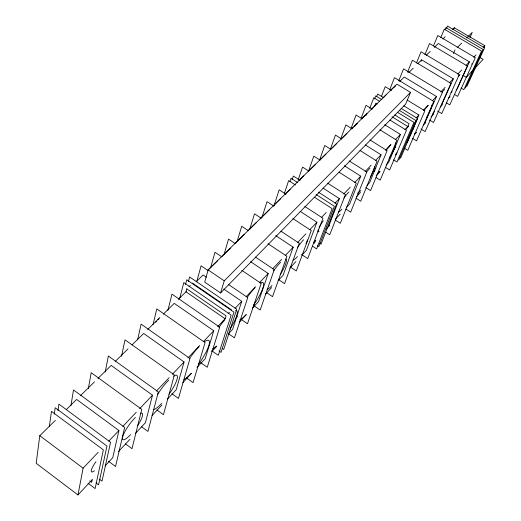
<?xml version="1.0" encoding="UTF-8"?>
<svg xmlns="http://www.w3.org/2000/svg" width="521" height="521" viewBox="0 0 521 521"><rect width="100%" height="100%" fill="white"/><g stroke="black" fill="none" stroke-linecap="round" stroke-linejoin="round"><path stroke-width="0.78" d="M55.33 420.388L39.791 435.686L36.19 463.293L77.968 494.95L92.328 479.574M49.332 426.595L51.475 411.362L103.366 449.864L95.128 488.581L87.997 483.208M54.275 414.156L55.206 407.735L106.974 446.061L98.586 484.836L96.001 482.895M57.955 410.561L58.906 404.127L110.556 442.283L102.025 481.124L99.439 479.183M70.915 405.768L73.494 389.942L124.649 427.415L115.551 466.484L108.42 461.176M88.342 388.614L91.201 372.71L141.764 409.369L132.002 448.692L125.502 443.905M77.968 494.95L83.099 468.171L98.215 452.28M105.235 371.981L108.361 356.012L158.338 391.89L147.951 431.427L141.438 426.679M92.152 479.763L91.611 482.361L89.677 480.903M121.517 356.331L124.994 339.829L174.405 374.951L163.438 414.677L156.899 409.962M137.59 339.894L141.126 324.134L189.97 358.533L178.462 398.422L171.91 393.726M66.265 409.63L76.626 399.431L118.925 430.496L112.757 457.692L105.027 465.969M153.024 324.694L156.775 308.907L205.072 342.61L193.063 382.629L186.485 377.959M167.899 310.418L171.969 294.124L219.725 327.155L207.247 367.279L200.644 362.636M97.935 378.461L111.181 365.429L152.51 395.165L145.444 422.687L135.467 433.368M179.784 298.136L183.809 282.61L231.142 315.12L218.306 355.315L211.663 350.672M185.509 284.427L186.726 279.77L233.955 312.151L221.034 352.365L219.048 350.978M188.394 281.607L189.624 276.951L236.749 309.207L223.743 349.435L222.421 348.51M196.827 281.366L201.06 265.821L208.4 270.816M208.133 269.898L204.701 282.115L220.591 292.971L405.67 104.122L410.515 92.386L396.917 84.122L208.133 269.898L224.238 280.845L220.591 292.971M210.595 267.814L214.991 252.268L221.685 256.781M132.06 344.876L143.659 333.46L184.063 361.984L176.209 389.741L167.417 399.151M223.991 254.632L228.537 239.087L235.258 243.587M237.029 241.803L241.718 226.27L248.465 230.751M163.288 314.15L174.248 303.359L213.753 330.75L205.222 358.669L197.01 367.461M249.715 229.312L254.535 213.792L261.314 218.26M262.076 217.153L267.019 201.653L273.831 206.108M223.763 289.038L241.751 301.301L232.626 329.324L228.237 334.02M273.955 205.782L279.171 189.826L285.912 194.203M284.375 193.486L288.667 180.585L295.453 184.968M289.995 181.341L291.011 178.306L297.784 182.676M292.066 179.83L293.343 176.039L300.103 180.39M298.149 179.953L302.545 167.085L308.679 171.012M250.634 261.711L268.198 273.492L258.546 301.555L252.483 308.054M308.523 171.253L313.792 156.144L319.959 160.064M319.406 160.546L324.759 145.476L330.861 149.332M275.707 235.616L293.212 247.182L283.111 275.251L278.201 280.513M330.288 149.351L335.452 135.069L341.594 138.925M340.832 138.664L345.885 124.916L352.072 128.778M350.952 128.72L356.071 115.011L362.193 118.808M300.116 211.324L316.905 222.259L306.42 250.288L301.978 255.043M361.125 118.241L366.016 105.333L372.183 109.136M314.378 243.379L315.413 240.663M366.354 115.232L366.934 113.728L361.789 118.788M369.734 108.361L373.798 97.759L379.334 101.152M374.56 98.918L375.726 95.89L381.939 99.693M376.761 96.294L377.64 94.027L383.84 97.818M374.671 106.108L375.778 103.243L377.139 104.083M328.562 226.576L339.386 198.612L322.994 188.081M381.392 96.47L385.208 86.662L391.362 90.413M389.734 89.677L394.475 77.642L433.759 101.452L416.553 140.833L412.43 138.293M344.361 165.763L360.747 176.15L349.63 204.017L346.302 207.579M398.747 80.82L403.534 68.831L442.446 92.289L425.136 131.553L420.975 128.993M407.565 72.165L412.385 60.215L450.939 83.334L433.531 122.468L429.408 119.947M416.494 62.95L421.046 51.794L459.242 74.575L441.749 113.578L437.581 111.051M365.358 144.949L381.066 154.776L369.689 182.532L366.979 185.43M421.046 61.348L421.652 59.869L453.303 78.801L441.235 105.906M424.928 54.672L429.512 43.556L467.357 66.017L449.786 104.884L446.347 102.806M433.492 45.828L437.796 35.493L475.302 57.642L457.653 96.372L454.182 94.281M440.831 37.421L444.296 29.169L481.528 51.071L463.833 89.69L461.072 88.036M384.7 124.708L400.415 134.425L388.822 162.038L386.087 164.968M444.96 29.853L445.904 27.606L483.071 49.443L465.357 88.036M446.556 28.297L447.5 26.05L484.602 47.828L466.881 86.388M453.641 29.254L454.279 27.756L484.81 45.659L483.814 47.828M398.799 160.045L415.758 120.429L399.19 110.276M407.09 142.48L418.864 115.024L403.808 105.822M453.407 53.552L455.009 49.866M424.543 123.79L436.474 96.502L404.237 77.01L399.679 81.497M469.975 37.492L472.241 32.374L466.686 38.013M434.299 47.424L438.317 43.464L469.395 61.869L457.223 88.785L456.122 89.97M118.3 451.759L129.931 439.301M152.034 415.628L161.92 405.038M182.78 382.707L191.533 373.323M211.8 351.623L216.729 346.341M239.243 322.232L246.413 314.554M265.645 293.955L271.649 287.527M289.774 268.12L295.876 261.581M313.616 242.584L315.83 240.214M326.348 228.947L329.669 225.391M335.211 219.452L340.206 214.111M356.677 196.469L360.473 192.399M376.253 175.505L380.076 171.409M395.465 154.926L396.572 153.741M414.723 134.301L416.357 132.549M423.449 124.955L425.618 122.637M431.004 116.867L433.693 113.982M440.16 107.059L442.342 104.728M448.405 98.235L450.059 96.463M228.302 313.518L229.422 312.339M108.85 441.092L118.925 430.496M122.845 426.373L136.274 412.241M139.635 408.711L152.51 395.165M156.385 391.095L169.117 377.705M172.438 374.208L184.063 361.984M187.983 357.862L199.745 345.482M203.672 341.359L213.753 330.75M217.674 326.628L225.515 318.383M235.036 308.373L241.751 301.301M246.159 296.67L255.524 286.817M259.38 282.76L268.198 273.492M272.639 268.816L281.535 259.458M285.43 255.368L293.212 247.182M297.615 242.545L305.886 233.851M309.741 229.794L316.905 222.259M321.294 217.641L326.231 212.451M335.003 203.223L339.386 198.612M343.769 194.001L350.34 187.091M354.723 182.48L360.747 176.15M365.136 171.526L371.18 165.177M375.569 160.553L381.066 154.776M385.488 150.126L391.017 144.31M395.439 139.661L400.415 134.425M404.882 129.722L408.236 126.193M416.064 117.961L418.864 115.024M423.267 110.393L428.216 105.183M432.619 100.553L436.474 96.502M440.812 91.93L445.155 87.365M449.499 82.8L453.303 78.801M457.738 74.132L461.626 70.042M466.067 65.372L469.395 61.869M473.797 57.238L475.999 54.92M483.156 47.398L484.81 45.659M457.236 47.606L461.684 43.093M224.238 280.845L410.515 92.386M189.084 286.583L190.243 285.443M80.657 395.465L94.477 381.867M115.239 361.431L128.003 348.875M147.704 329.487L159.823 317.556M178.293 299.38L186.368 291.428M196.183 281.77L203.105 274.958L206.44 277.231M207.749 270.386L217.615 260.682M221.672 256.684L230.373 248.12M234.964 243.607L244.141 234.574M248.152 230.621L256.182 222.721M260.734 218.24L269.266 209.846M273.251 205.925L280.643 198.644M285.176 194.19L290.269 189.175M299.334 180.253L303.86 175.798M308.386 171.344L315.179 164.662M319.705 160.208L325.931 154.079M331.037 149.052L336.709 143.47M341.248 139.003L346.927 133.415M352.072 128.348L353.212 127.228M354.358 126.102L357.217 123.288M371.558 109.169L375.029 105.756M383.124 97.792L386.015 94.946M390.568 90.459L395.693 85.418M408.731 72.588L413.225 68.166M417.725 63.738L421.652 59.869M426.25 55.343L430.274 51.384M442.883 38.977L445.162 36.737M452.573 29.443L454.279 27.756M480.362 57.727L483.143 59.361L466.334 77.323L462.856 75.258M407.083 99.993L424.862 110.83L407.78 150.335L404.374 148.218M401.066 108.368L417.601 118.488L400.61 158.084L399.242 157.231M397.315 112.191L413.915 122.376L396.982 162.011L393.537 159.862M394.814 114.946L409.096 123.724L407.897 126.557L391.974 116.756M389.995 120.117L406.439 130.257L389.617 169.983L385.527 167.41M379.881 129.775L396.891 140.325L380.213 180.149L376.09 177.544M369.936 139.921L387.11 150.641L370.594 190.562L365.814 187.521M360.024 150.497L377.087 161.21L360.74 201.217L355.999 198.188M349.174 160.904L366.81 172.047L350.653 212.138L345.866 209.058M339.145 172.269L356.273 183.164L340.311 223.32L335.557 220.24M327.748 183.223L345.462 194.561L329.715 234.782L325.671 232.145M318.357 192.145L336.605 203.9L321.047 244.16L319.692 243.268M316.078 194.47L334.365 206.264L318.852 246.537L317.517 245.658M314.463 197.244L332.111 208.641L316.651 248.921L312.62 246.27M304.778 206.453L322.981 218.273L307.716 258.585L301.626 254.561M292.9 218.579L311.284 230.601L296.293 270.946L290.236 266.915M280.975 231.213L299.275 243.268L284.57 283.632L278.546 279.595M268.035 243.743L286.928 256.286L272.535 296.651L266.544 292.6M255.42 257.074L274.241 269.663L260.174 310.015L254.131 305.899M241.777 270.334L261.19 283.424L247.482 323.749L241.464 319.62M228.419 284.427L247.768 297.582L234.443 337.862L228.452 333.714M192.555 283.17L231.669 309.982M39.791 435.686L83.099 468.171M471.635 64.142A7.314 1.166 -58.7 0 1 471.922 63.751M452.052 91.559A11.169 1.83 -58.6 0 1 451.036 92.614M458.226 76.574A11.169 1.83 -58.6 0 1 459.926 74.835M434.657 111.54A15.181 2.553 -58.4 0 1 432.814 113.389M442.173 92.139A15.181 2.553 -58.4 0 1 444.68 89.417M431.883 105.086A18.58 3.217 -58.2 0 1 426.575 117.603M416.142 132.497A18.58 3.217 -58.2 0 1 414.449 134.144M412.697 129.924A18.58 3.217 -58.2 0 1 413.928 127.039M424.114 110.289A18.58 3.217 -58.2 0 1 428.125 105.6M394.351 87.105A18.443 3.784 -58.4 0 1 395.003 86.44M319.073 231.532A8.675 1.713 -57 0 1 318.331 229.435M319.086 227.657A8.675 1.713 -57 0 1 323.287 220.911M341.848 209.175A12.693 2.449 -57.3 0 1 338.403 212.067M343.867 198.091A12.693 2.449 -57.3 0 1 348.855 192.054M374.54 166.342A16.522 3.1 -57.6 0 1 370.385 176.912M360.877 190.425A16.522 3.1 -57.6 0 1 357.491 193.252M366.667 171.995A16.522 3.1 -57.6 0 1 369.877 168.179M354.619 126.414A19.238 4.168 -57.9 0 1 356.833 124.024M395.732 142.832A19.388 3.543 -57.8 0 1 389.272 158.26M379.594 171.624A19.388 3.543 -57.8 0 1 377.718 173.454M374.625 171.448A19.388 3.543 -57.8 0 1 374.866 170.66M375.504 168.895A19.388 3.543 -57.8 0 1 375.901 167.918M386.126 150.504A19.388 3.543 -57.8 0 1 390.62 145.046M260.533 283.059A22.683 4.806 -55.8 0 1 253.506 305.228M245.945 314.704A22.683 4.806 -55.8 0 1 239.745 319.933M237.075 317.159A22.683 4.806 -55.8 0 1 237.257 316.338M247.156 297.491A22.683 4.806 -55.8 0 1 254.964 287.781M285.742 259.022A18.339 3.803 -56.2 0 1 280.187 274.606M271.955 285.495A18.339 3.803 -56.2 0 1 267.13 289.507M273.655 270.783A18.339 3.803 -56.2 0 1 280.578 262.304M307.442 239.947A13.37 2.709 -56.6 0 1 305.977 243.717M297.452 256.553A13.37 2.709 -56.6 0 1 292.997 260.025M297.563 247.488A13.37 2.709 -56.6 0 1 303.619 239.771M94.418 470.802A11.384 2.598 -53.1 0 1 91.286 470.47A11.384 2.598 -53.1 0 1 95.936 461.71M140.273 413.492A16.359 3.706 -53.7 0 1 137.694 425.553M130.641 434.592A16.359 3.706 -53.7 0 1 122.682 436.722A16.359 3.706 -53.7 0 1 135.349 417.425M173.48 376.169A20.964 4.689 -54.3 0 1 169.038 394.26M161.777 403.287A20.964 4.689 -54.3 0 1 153.233 409.623M157.713 394.247A20.964 4.689 -54.3 0 1 168.667 380.232M155.759 322.258A24.012 6.252 -54.4 0 1 156.495 321.431M157.961 319.868A24.012 6.252 -54.4 0 1 159.042 318.774M204.577 341.691A24.246 5.34 -54.8 0 1 209.019 344.948A24.246 5.34 -54.8 0 1 198.351 364.524M191.083 373.44A24.246 5.34 -54.8 0 1 183.959 379.581M189.357 358.806A24.246 5.34 -54.8 0 1 198.957 346.712M235.518 310.568A23.425 5.067 -55.3 0 1 229.963 329.194M216.515 346.009A23.425 5.067 -55.3 0 1 212.646 348.907M218.931 327.494A23.425 5.067 -55.3 0 1 224.74 319.803M412.743 128.824A18.971 3.373 -58 0 1 412.332 129.788M397.067 152.842A18.971 3.373 -58 0 1 395.986 153.773M394.364 149.397A18.971 3.373 -58 0 1 395.582 146.499M405.95 129.41A18.971 3.373 -58 0 1 408.151 126.675M186.772 288.849L185.99 291.799L225.15 318.767L226.055 315.876L186.772 288.849"/></g></svg>
